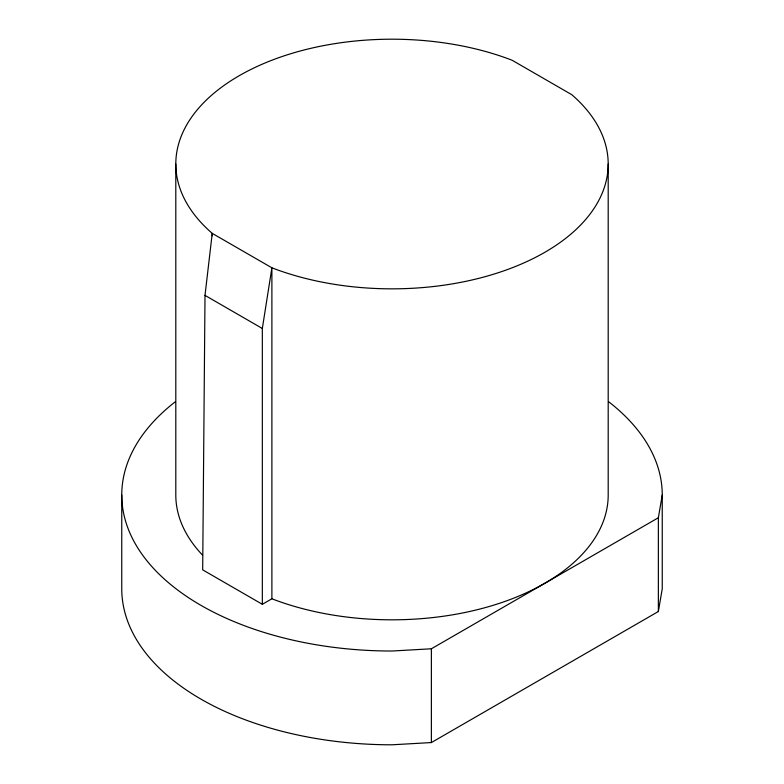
<?xml version="1.0" encoding="UTF-8"?>
<svg xmlns="http://www.w3.org/2000/svg" width="784" height="784" viewBox="0 0 784 784"><rect width="100%" height="100%" fill="white"/><g stroke="black" fill="none" stroke-linecap="round" stroke-linejoin="round"><path stroke-width="1.18" d="M212.239 235.808L212.239 233.367L271.891 267.805A216.198 124.823 0 0 0 544.87 252.281A216.198 124.823 0 0 0 571.761 94.678L512.109 60.241A216.198 124.823 0 0 0 239.13 75.754A216.198 124.823 0 0 0 212.239 233.367L205.006 295.382L202.684 569.86L262.336 604.297L271.891 598.78A216.198 124.823 0 0 0 493.91 605.081A216.198 124.823 0 0 0 608.198 494.998L608.198 164.023M262.336 604.297L262.336 328.476L271.891 267.805L271.891 598.78M121.755 494.998L121.755 588.774A270.245 156.026 0 0 0 392 744.8L431.376 742.556L658.364 611.51L658.364 517.734L662.245 494.998A270.245 156.026 0 0 0 608.609 401.712M658.364 611.51L662.245 588.774L662.245 494.998M175.391 401.712A270.245 156.026 0 0 0 150.44 564.96A270.245 156.026 0 0 0 392 651.024L431.376 648.78L658.364 517.734M205.006 295.382L262.336 328.476M431.376 648.78L431.376 742.556M175.802 164.023L175.802 494.998A216.198 124.823 0 0 0 202.556 555.131"/></g></svg>
